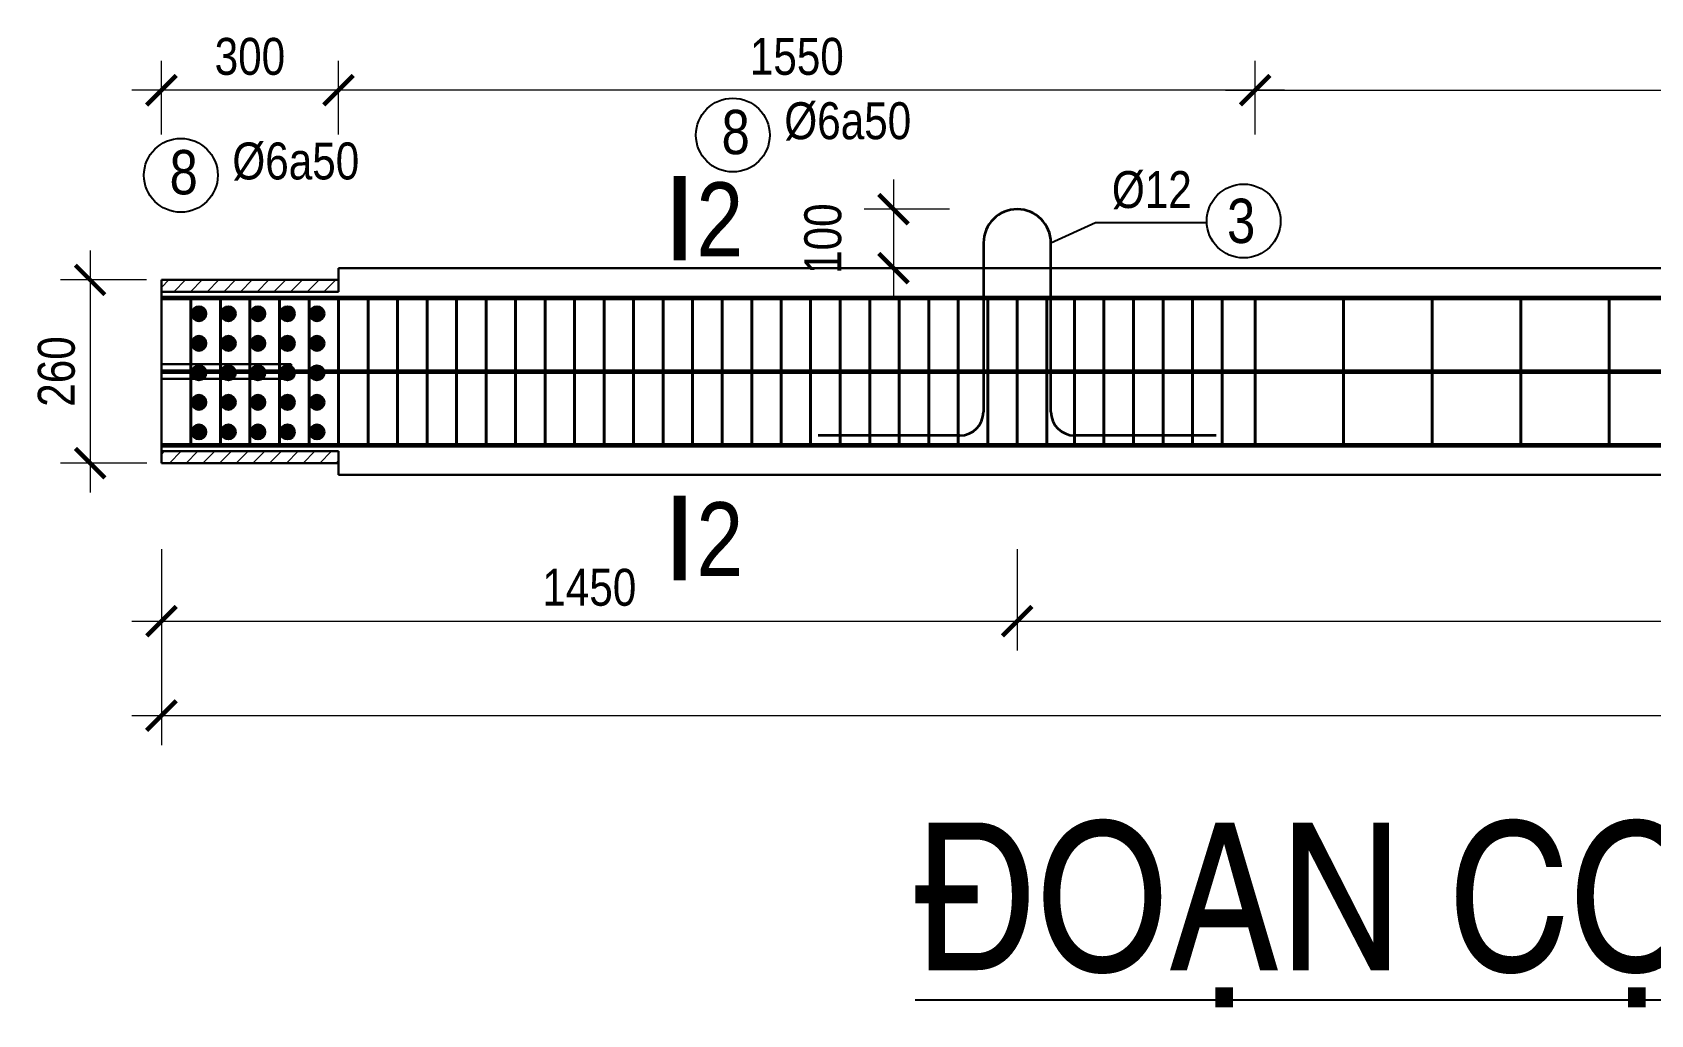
# Model space of a CAD drawing. Header units: inches. Extents: x -995865 to -814036, y 3430062 to 3602072.
# Drawn here: x -866740 to -863998, y 3461407 to 3463070 of the extents above; entities that cross this region are included whole.
import ezdxf

# ---------------------------------------------------------------- set-up
doc = ezdxf.new("R2010")
doc.units = ezdxf.units.IN
doc.header["$LTSCALE"] = 2.8
doc.header["$MEASUREMENT"] = 0
for name, color, linetype, lineweight in [('duongkichthuoc', 4, 'Continuous', 13), ('NET BAO', 4, 'Continuous', 30), ('THEP DAI', 5, 'Continuous', 40), ('THEP DOC', 2, 'Continuous', 60)]:
    doc.layers.add(name, color=color, linetype=linetype, lineweight=lineweight)
doc.layers.add('Net thay', color=6, linetype='Continuous')
doc.layers.add('text', color=3, linetype='Continuous')
doc.styles.add('CHU', font='VHELVCN0.TTF')
doc.styles.add('Helve-Condense', font='VHELVCN0.TTF')
doc.styles.add('Text.Helve-condense', font='VHELVCN0.TTF')
doc.dimstyles.new('TL25', dxfattribs={"dimscale": 25, "dimtxt": 2.5, "dimasz": 2, "dimexe": 2, "dimexo": 1, "dimgap": 1, "dimtad": 1, "dimdec": 0, "dimzin": 0, "dimdsep": 46, "dimtxsty": 'Helve-Condense', "dimblk": 'ARCHTICK', "dimcen": 2, "dimdle": 2, "dimclrd": 4, "dimclre": 4, "dimclrt": 4, "dimadec": 0, "dimazin": 0, "dimtfac": 0.004, "dimtdec": 0, "dimtmove": 2, "dimatfit": 3, "dimfxl": 1, "dimtolj": 1, "dimtzin": 0, "dimlwd": 9, "dimlwe": 13, "dimarcsym": 1})

# ---------------------------------------------------------------- blocks, each defined once
blk = doc.blocks.new('_ArchTick')
at = {"color": 0, "linetype": 'ByBlock', "const_width": 0.15}
blk.add_lwpolyline([(-0.5, -0.5), (0.5, 0.5)], dxfattribs=at)
blk = doc.blocks.new('*D1146')
at = {"layer": 'DEFPOINTS', "color": 0}
for p in [(-865160.7, 3462770.8), (-865280.8, 3462670.8), (-865199, 3462670.8)]:
    blk.add_point(p, dxfattribs=at)
at = {"layer": 'THEP DOC', "color": 4, "linetype": 'Continuous', "lineweight": 9}
blk.add_line((-865280.8, 3462820.8), (-865280.8, 3462620.8), dxfattribs=at)
at = {"layer": 'THEP DOC', "color": 4, "linetype": 'Continuous', "lineweight": 13}
for p, q in [((-865185.7, 3462770.8), (-865330.8, 3462770.8)), ((-865224, 3462670.8), (-865330.8, 3462670.8))]:
    blk.add_line(p, q, dxfattribs=at)
at = {"layer": 'THEP DOC', "color": 4, "lineweight": 9, "xscale": 50, "yscale": 50, "zscale": 50}
for p, rotation in [((-865280.8, 3462770.8), 90), ((-865280.8, 3462670.8), 270)]:
    blk.add_blockref('_ArchTick', p, dxfattribs=dict(at, rotation=rotation))
at = {"layer": 'THEP DOC', "color": 4, "insert": (-865400.2, 3462720.8), "char_height": 62.5, "attachment_point": 5, "rotation": 90, "style": 'Helve-Condense'}
blk.add_mtext('\\A1;100', dxfattribs=at)
blk = doc.blocks.new('*D1156')
at = {"layer": 'DEFPOINTS', "color": 0}
for p in [(-866521.2, 3462650.8), (-866641.9, 3462340.8), (-866521.1, 3462340.8)]:
    blk.add_point(p, dxfattribs=at)
at = {"layer": 'THEP DAI', "color": 4, "linetype": 'Continuous', "lineweight": 9}
blk.add_line((-866641.9, 3462700.8), (-866641.9, 3462290.8), dxfattribs=at)
at = {"layer": 'THEP DAI', "color": 4, "linetype": 'Continuous', "lineweight": 13}
for p, q in [((-866546.2, 3462650.8), (-866691.9, 3462650.8)), ((-866546.1, 3462340.8), (-866691.9, 3462340.8))]:
    blk.add_line(p, q, dxfattribs=at)
at = {"layer": 'THEP DAI', "color": 4, "lineweight": 9, "xscale": 50, "yscale": 50, "zscale": 50}
for p, rotation in [((-866641.9, 3462650.8), 90), ((-866641.9, 3462340.8), 270)]:
    blk.add_blockref('_ArchTick', p, dxfattribs=dict(at, rotation=rotation))
at = {"layer": 'THEP DAI', "color": 4, "insert": (-866698.8, 3462495.8), "char_height": 62.5, "attachment_point": 5, "rotation": 90, "style": 'Helve-Condense'}
blk.add_mtext('\\A1;260', dxfattribs=at)
blk = doc.blocks.new('*D1147')
at = {"layer": 'DEFPOINTS', "color": 0}
for p in [(-866521.1, 3462220.3), (-865071.2, 3462220.3), (-865071.2, 3462073.2)]:
    blk.add_point(p, dxfattribs=at)
at = {"layer": 'duongkichthuoc', "color": 4, "linetype": 'Continuous', "lineweight": 13}
for p, q in [((-866521.1, 3462195.3), (-866521.1, 3462023.2)), ((-865071.2, 3462195.3), (-865071.2, 3462023.2))]:
    blk.add_line(p, q, dxfattribs=at)
at = {"layer": 'duongkichthuoc', "color": 4, "linetype": 'Continuous', "lineweight": 9}
blk.add_line((-866571.1, 3462073.2), (-865021.2, 3462073.2), dxfattribs=at)
at = {"layer": 'duongkichthuoc', "color": 4, "lineweight": 9, "xscale": 50, "yscale": 50, "zscale": 50, "rotation": 180}
blk.add_blockref('_ArchTick', (-866521.1, 3462073.2), dxfattribs=at)
at = {"layer": 'duongkichthuoc', "color": 4, "lineweight": 9, "xscale": 50, "yscale": 50, "zscale": 50}
blk.add_blockref('_ArchTick', (-865071.2, 3462073.2), dxfattribs=at)
at = {"layer": 'duongkichthuoc', "color": 4, "insert": (-865796.2, 3462130.1), "char_height": 62.5, "attachment_point": 5, "style": 'Helve-Condense'}
blk.add_mtext('\\A1;1450', dxfattribs=at)
blk = doc.blocks.new('*D1148')
at = {"layer": 'DEFPOINTS', "color": 0}
for p in [(-865071.2, 3462220.3), (-860971.2, 3462220.3), (-860971.2, 3462073.2)]:
    blk.add_point(p, dxfattribs=at)
at = {"layer": 'duongkichthuoc', "color": 4, "linetype": 'Continuous', "lineweight": 13}
for p, q in [((-865071.2, 3462195.3), (-865071.2, 3462023.2)), ((-860971.2, 3462195.3), (-860971.2, 3462023.2))]:
    blk.add_line(p, q, dxfattribs=at)
at = {"layer": 'duongkichthuoc', "color": 4, "linetype": 'Continuous', "lineweight": 9}
blk.add_line((-865121.2, 3462073.2), (-860921.2, 3462073.2), dxfattribs=at)
at = {"layer": 'duongkichthuoc', "color": 4, "lineweight": 9, "xscale": 50, "yscale": 50, "zscale": 50, "rotation": 180}
blk.add_blockref('_ArchTick', (-865071.2, 3462073.2), dxfattribs=at)
at = {"layer": 'duongkichthuoc', "color": 4, "lineweight": 9, "xscale": 50, "yscale": 50, "zscale": 50}
blk.add_blockref('_ArchTick', (-860971.2, 3462073.2), dxfattribs=at)
at = {"layer": 'duongkichthuoc', "color": 4, "insert": (-863021.2, 3462130.1), "char_height": 62.5, "attachment_point": 5, "style": 'Helve-Condense'}
blk.add_mtext('\\A1;4100', dxfattribs=at)
blk = doc.blocks.new('*D1150')
at = {"layer": 'DEFPOINTS', "color": 0}
for p in [(-866521.1, 3462073.2), (-859521.4, 3462073.2), (-859521.4, 3461913.2)]:
    blk.add_point(p, dxfattribs=at)
at = {"layer": 'duongkichthuoc', "color": 4, "linetype": 'Continuous', "lineweight": 13}
for p, q in [((-866521.1, 3462048.2), (-866521.1, 3461863.2)), ((-859521.4, 3462048.2), (-859521.4, 3461863.2))]:
    blk.add_line(p, q, dxfattribs=at)
at = {"layer": 'duongkichthuoc', "color": 4, "linetype": 'Continuous', "lineweight": 9}
blk.add_line((-866571.1, 3461913.2), (-859471.4, 3461913.2), dxfattribs=at)
at = {"layer": 'duongkichthuoc', "color": 4, "lineweight": 9, "xscale": 50, "yscale": 50, "zscale": 50, "rotation": 180}
blk.add_blockref('_ArchTick', (-866521.1, 3461913.2), dxfattribs=at)
at = {"layer": 'duongkichthuoc', "color": 4, "lineweight": 9, "xscale": 50, "yscale": 50, "zscale": 50}
blk.add_blockref('_ArchTick', (-859521.4, 3461913.2), dxfattribs=at)
at = {"layer": 'duongkichthuoc', "color": 4, "insert": (-863021.2, 3461970.1), "char_height": 62.5, "attachment_point": 5, "style": 'Helve-Condense'}
blk.add_mtext('\\A1;7000', dxfattribs=at)
blk = doc.blocks.new('*D1151')
at = {"layer": 'DEFPOINTS', "color": 0}
for p in [(-861318.2, 3462972.1), (-864668.2, 3462872.4), (-861318.2, 3462872.1)]:
    blk.add_point(p, dxfattribs=at)
at = {"layer": 'duongkichthuoc', "color": 4, "linetype": 'Continuous', "lineweight": 13}
for p, q in [((-864668.2, 3462897.4), (-864668.2, 3463022.1)), ((-861318.2, 3462897.1), (-861318.2, 3463022.1))]:
    blk.add_line(p, q, dxfattribs=at)
at = {"layer": 'duongkichthuoc', "color": 4, "linetype": 'Continuous', "lineweight": 9}
blk.add_line((-864718.2, 3462972.1), (-861268.2, 3462972.1), dxfattribs=at)
at = {"layer": 'duongkichthuoc', "color": 4, "lineweight": 9, "xscale": 50, "yscale": 50, "zscale": 50, "rotation": 180}
blk.add_blockref('_ArchTick', (-864668.2, 3462972.1), dxfattribs=at)
at = {"layer": 'duongkichthuoc', "color": 4, "lineweight": 9, "xscale": 50, "yscale": 50, "zscale": 50}
blk.add_blockref('_ArchTick', (-861318.2, 3462972.1), dxfattribs=at)
at = {"layer": 'duongkichthuoc', "color": 4, "insert": (-862993.2, 3463029), "char_height": 62.5, "attachment_point": 5, "style": 'Helve-Condense'}
blk.add_mtext('\\A1;3300', dxfattribs=at)
blk = doc.blocks.new('*D1152')
at = {"layer": 'DEFPOINTS', "color": 0}
for p in [(-866221.1, 3462972.1), (-866221.1, 3462872.4), (-864668.2, 3462872.4)]:
    blk.add_point(p, dxfattribs=at)
at = {"layer": 'duongkichthuoc', "color": 4, "linetype": 'Continuous', "lineweight": 13}
for p, q in [((-866221.1, 3462897.4), (-866221.1, 3463022.1)), ((-864668.2, 3462897.4), (-864668.2, 3463022.1))]:
    blk.add_line(p, q, dxfattribs=at)
at = {"layer": 'duongkichthuoc', "color": 4, "linetype": 'Continuous', "lineweight": 9}
blk.add_line((-864618.2, 3462972.1), (-866271.1, 3462972.1), dxfattribs=at)
at = {"layer": 'duongkichthuoc', "color": 4, "lineweight": 9, "xscale": 50, "yscale": 50, "zscale": 50, "rotation": 180}
blk.add_blockref('_ArchTick', (-866221.1, 3462972.1), dxfattribs=at)
at = {"layer": 'duongkichthuoc', "color": 4, "lineweight": 9, "xscale": 50, "yscale": 50, "zscale": 50}
blk.add_blockref('_ArchTick', (-864668.2, 3462972.1), dxfattribs=at)
at = {"layer": 'duongkichthuoc', "color": 4, "insert": (-865444.6, 3463029), "char_height": 62.5, "attachment_point": 5, "style": 'Helve-Condense'}
blk.add_mtext('\\A1;1550', dxfattribs=at)
blk = doc.blocks.new('*D1153')
at = {"layer": 'DEFPOINTS', "color": 0}
for p in [(-866521.2, 3462972.1), (-866521.2, 3462872.4), (-866221.1, 3462872.4)]:
    blk.add_point(p, dxfattribs=at)
at = {"layer": 'duongkichthuoc', "color": 4, "linetype": 'Continuous', "lineweight": 13}
for p, q in [((-866521.2, 3462897.4), (-866521.2, 3463022.1)), ((-866221.1, 3462897.4), (-866221.1, 3463022.1))]:
    blk.add_line(p, q, dxfattribs=at)
at = {"layer": 'duongkichthuoc', "color": 4, "linetype": 'Continuous', "lineweight": 9}
blk.add_line((-866171.1, 3462972.1), (-866571.2, 3462972.1), dxfattribs=at)
at = {"layer": 'duongkichthuoc', "color": 4, "lineweight": 9, "xscale": 50, "yscale": 50, "zscale": 50, "rotation": 180}
blk.add_blockref('_ArchTick', (-866521.2, 3462972.1), dxfattribs=at)
at = {"layer": 'duongkichthuoc', "color": 4, "lineweight": 9, "xscale": 50, "yscale": 50, "zscale": 50}
blk.add_blockref('_ArchTick', (-866221.1, 3462972.1), dxfattribs=at)
at = {"layer": 'duongkichthuoc', "color": 4, "insert": (-866371.2, 3463029), "char_height": 62.5, "attachment_point": 5, "style": 'Helve-Condense'}
blk.add_mtext('\\A1;300', dxfattribs=at)

msp = doc.modelspace()

# ---------------------------------------------------------------- hatches: boundary and pattern name
at = {"layer": 'NET BAO'}
for points in [[(-866445.1, 3462593.6, 1), (-866470.1, 3462593.6, 1)], [(-866395.1, 3462593.6, 1), (-866420.1, 3462593.6, 1)], [(-866345.1, 3462593.6, 1), (-866370.1, 3462593.6, 1)], [(-866295.1, 3462593.6, 1), (-866320.1, 3462593.6, 1)], [(-866245.1, 3462593.6, 1), (-866270.1, 3462593.6, 1)], [(-866445.1, 3462543.6, 1), (-866470.1, 3462543.6, 1)], [(-866395.1, 3462543.6, 1), (-866420.1, 3462543.6, 1)], [(-866345.1, 3462543.6, 1), (-866370.1, 3462543.6, 1)], [(-866295.1, 3462543.6, 1), (-866320.1, 3462543.6, 1)], [(-866245.1, 3462543.6, 1), (-866270.1, 3462543.6, 1)], [(-866445.1, 3462493.6, 1), (-866470.1, 3462493.6, 1)], [(-866395.1, 3462493.6, 1), (-866420.1, 3462493.6, 1)], [(-866345.1, 3462493.6, 1), (-866370.1, 3462493.6, 1)], [(-866295.1, 3462493.6, 1), (-866320.1, 3462493.6, 1)], [(-866245.1, 3462493.6, 1), (-866270.1, 3462493.6, 1)], [(-866445.1, 3462443.6, 1), (-866470.1, 3462443.6, 1)], [(-866395.1, 3462443.6, 1), (-866420.1, 3462443.6, 1)], [(-866345.1, 3462443.6, 1), (-866370.1, 3462443.6, 1)], [(-866295.1, 3462443.6, 1), (-866320.1, 3462443.6, 1)], [(-866245.1, 3462443.6, 1), (-866270.1, 3462443.6, 1)], [(-866445.1, 3462393.6, 1), (-866470.1, 3462393.6, 1)], [(-866395.1, 3462393.6, 1), (-866420.1, 3462393.6, 1)], [(-866345.1, 3462393.6, 1), (-866370.1, 3462393.6, 1)], [(-866295.1, 3462393.6, 1), (-866320.1, 3462393.6, 1)], [(-866245.1, 3462393.6, 1), (-866270.1, 3462393.6, 1)]]:
    msp.add_hatch(color=2, dxfattribs=at).paths.add_polyline_path(points)

# ---------------------------------------------------------------- linework, layer by layer
at = {"layer": 'duongkichthuoc'}
for p, q in [((-866521.2, 3462638.2), (-866508.6, 3462650.8)), ((-866500.3, 3462630.8), (-866480.3, 3462650.8)), ((-866472.1, 3462630.8), (-866452.1, 3462650.8)), ((-866443.8, 3462630.8), (-866423.8, 3462650.8)), ((-866415.5, 3462630.8), (-866395.5, 3462650.8)), ((-866387.2, 3462630.8), (-866367.2, 3462650.8)), ((-866358.9, 3462630.8), (-866338.9, 3462650.8)), ((-866330.6, 3462630.8), (-866310.6, 3462650.8)), ((-866302.4, 3462630.8), (-866282.4, 3462650.8)), ((-866274.1, 3462630.8), (-866254.1, 3462650.8)), ((-866245.8, 3462630.8), (-866225.8, 3462650.8)), ((-866521.1, 3462355.5), (-866515.8, 3462360.8)), ((-866507.5, 3462340.8), (-866487.5, 3462360.8)), ((-866479.2, 3462340.8), (-866459.2, 3462360.8)), ((-866450.9, 3462340.8), (-866430.9, 3462360.8)), ((-866422.6, 3462340.8), (-866402.6, 3462360.8)), ((-866394.4, 3462340.8), (-866374.4, 3462360.8)), ((-866366.1, 3462340.8), (-866346.1, 3462360.8)), ((-866337.8, 3462340.8), (-866317.8, 3462360.8)), ((-866309.5, 3462340.8), (-866289.5, 3462360.8)), ((-866281.2, 3462340.8), (-866261.2, 3462360.8)), ((-866252.9, 3462340.8), (-866232.9, 3462360.8)), ((-866224.7, 3462340.8), (-866220.9, 3462344.5))]:
    msp.add_line(p, q, dxfattribs=at)
at = {"layer": 'NET BAO'}
for p, q in [((-866221.1, 3462670.8), (-863021.2, 3462670.8)), ((-866221.1, 3462670.8), (-866221.1, 3462630.8)), ((-866521.2, 3462650.8), (-866221.1, 3462650.8)), ((-866521.2, 3462650.8), (-866521.2, 3462630.8)), ((-866221.1, 3462630.8), (-866521.2, 3462630.8)), ((-866521.1, 3462630.8), (-866521.1, 3462360.8)), ((-866221.1, 3462630.8), (-866521.1, 3462630.8)), ((-866521.1, 3462508.3), (-866301.1, 3462508.3)), ((-866301.1, 3462508.3), (-866301.1, 3462483.3)), ((-866521.1, 3462483.3), (-866301.1, 3462483.3)), ((-866220.9, 3462360.8), (-866521.1, 3462360.8)), ((-866521.1, 3462360.8), (-866521.1, 3462340.8)), ((-866220.9, 3462360.8), (-866220.9, 3462320.8)), ((-866220.9, 3462340.8), (-866521.1, 3462340.8)), ((-863021.2, 3462320.8), (-866220.9, 3462320.8))]:
    msp.add_line(p, q, dxfattribs=at)
at = {"layer": 'NET BAO', "color": 2}
for centre in [(-866457.6, 3462593.6), (-866407.6, 3462593.6), (-866357.6, 3462593.6), (-866307.6, 3462593.6), (-866257.6, 3462593.6), (-866457.6, 3462543.6), (-866407.6, 3462543.6), (-866357.6, 3462543.6), (-866307.6, 3462543.6), (-866257.6, 3462543.6), (-866457.6, 3462493.6), (-866407.6, 3462493.6), (-866357.6, 3462493.6), (-866307.6, 3462493.6), (-866257.6, 3462493.6), (-866457.6, 3462443.6), (-866407.6, 3462443.6), (-866357.6, 3462443.6), (-866307.6, 3462443.6), (-866257.6, 3462443.6), (-866457.6, 3462393.6), (-866407.6, 3462393.6), (-866357.6, 3462393.6), (-866307.6, 3462393.6), (-866257.6, 3462393.6)]:
    msp.add_circle(centre, 12.5, dxfattribs=at)
at = {"layer": 'Net thay', "lineweight": 20, "ltscale": 20, "const_width": 20}
for points in [[(-865643.2, 3462827.1), (-865643.2, 3462684)], [(-865643.2, 3462285.5), (-865643.2, 3462142.4)]]:
    msp.add_lwpolyline(points, dxfattribs=at)
at = {"layer": 'text', "color": 3}
for p, q in [((-865014.1, 3462713.6), (-864938.5, 3462748.1)), ((-864938.5, 3462748.1), (-864750.1, 3462748.1))]:
    msp.add_line(p, q, dxfattribs=at)
for centre in [(-865553, 3462896.2), (-866488.2, 3462828.1), (-864687.6, 3462750.6)]:
    msp.add_circle(centre, 62.5, dxfattribs=at)
at = {"layer": 'THEP DAI'}
for p, q in [((-866471.1, 3462620.8), (-866471.1, 3462370.8)), ((-866421.1, 3462620.8), (-866421.1, 3462370.8)), ((-866371.1, 3462620.8), (-866371.1, 3462370.8)), ((-866321.1, 3462620.8), (-866321.1, 3462370.8)), ((-866271.1, 3462620.8), (-866271.1, 3462370.8)), ((-866221.1, 3462620.8), (-866221.1, 3462370.8)), ((-866171.1, 3462620.8), (-866171.1, 3462370.8)), ((-866171.1, 3462620.8), (-866171.1, 3462370.8)), ((-866121.1, 3462620.8), (-866121.1, 3462370.8)), ((-866071.1, 3462620.8), (-866071.1, 3462370.8)), ((-866021.1, 3462620.8), (-866021.1, 3462370.8)), ((-865971.1, 3462620.8), (-865971.1, 3462370.8)), ((-865921.1, 3462620.8), (-865921.1, 3462370.8)), ((-865871.1, 3462620.8), (-865871.1, 3462370.8)), ((-865821.1, 3462620.8), (-865821.1, 3462370.8)), ((-865771.1, 3462620.8), (-865771.1, 3462370.8)), ((-865721.1, 3462620.8), (-865721.1, 3462370.8)), ((-865671.1, 3462620.8), (-865671.1, 3462370.8)), ((-865621.1, 3462620.8), (-865621.1, 3462370.8)), ((-865571.1, 3462620.8), (-865571.1, 3462370.8)), ((-865521.1, 3462620.8), (-865521.1, 3462370.8)), ((-865471.1, 3462620.8), (-865471.1, 3462370.8)), ((-865421.2, 3462620.8), (-865421.2, 3462370.8)), ((-865371.2, 3462620.8), (-865371.2, 3462370.8)), ((-865321.2, 3462620.8), (-865321.2, 3462370.8)), ((-865271.2, 3462620.8), (-865271.2, 3462370.8)), ((-865221.2, 3462620.8), (-865221.2, 3462370.8)), ((-865171.2, 3462620.8), (-865171.2, 3462370.8)), ((-865121.2, 3462620.8), (-865121.2, 3462370.8)), ((-865071.2, 3462620.8), (-865071.2, 3462370.8)), ((-865021.2, 3462620.8), (-865021.2, 3462370.8)), ((-864974.2, 3462620.8), (-864974.2, 3462370.8)), ((-864924.2, 3462620.8), (-864924.2, 3462370.8)), ((-864874.2, 3462620.8), (-864874.2, 3462370.8)), ((-864824.2, 3462620.8), (-864824.2, 3462370.8)), ((-864774.2, 3462620.8), (-864774.2, 3462370.8)), ((-864724.2, 3462620.8), (-864724.2, 3462370.8)), ((-864668.2, 3462620.8), (-864668.2, 3462370.8)), ((-864518.2, 3462620.8), (-864518.2, 3462370.8)), ((-864368.2, 3462620.8), (-864368.2, 3462370.8)), ((-864218.2, 3462620.8), (-864218.2, 3462370.8)), ((-864068.2, 3462620.8), (-864068.2, 3462370.8))]:
    msp.add_line(p, q, dxfattribs=at)
at = {"layer": 'THEP DOC', "lineweight": 35}
for p, q in [((-865128.4, 3462713.6), (-865128.4, 3462427.5)), ((-865014.1, 3462427.5), (-865014.1, 3462713.6)), ((-865168.4, 3462387.5), (-865408.4, 3462387.5)), ((-864734.1, 3462387.5), (-864974.1, 3462387.5))]:
    msp.add_line(p, q, dxfattribs=at)
at = {"layer": 'THEP DOC'}
for p, q in [((-866521.2, 3462620.8), (-863021.2, 3462620.8)), ((-866521.1, 3462495.8), (-863021.2, 3462495.8)), ((-863021.2, 3462370.8), (-866521.2, 3462370.8))]:
    msp.add_line(p, q, dxfattribs=at)
at = {"layer": 'THEP DOC', "lineweight": 35}
for centre, radius, start, end in [((-865071.2, 3462713.6), 57.1, 0, 180), ((-865168.4, 3462427.5), 40, 270, 0), ((-864974.1, 3462427.5), 40, 180, 270)]:
    msp.add_arc(centre, radius, start, end, dxfattribs=at)

# ---------------------------------------------------------------- texts
at = {"layer": 'Net thay', "lineweight": 20, "ltscale": 20, "style": 'CHU'}
for p in [(-865614.9, 3462691.1), (-865614.9, 3462149.5)]:
    msp.add_text('2', height=125, dxfattribs=at).set_placement(p)
at = {"layer": 'text', "color": 4, "style": 'Text.Helve-condense'}
for s, insert, char_height, width, attachment_point in [('8', (-865548.2, 3462900.8), 75, 317.247, 5), ('Þ6a50', (-865250.8, 3462951.7), 62.5, 924.543, 3), ('Þ6a50', (-866186, 3462883.6), 62.5, 924.543, 3), ('8', (-866483.4, 3462832.8), 75, 317.247, 5), ('Þ12', (-864910.8, 3462835.2), 62.5, 924.543, 1), ('3', (-864691.8, 3462750.4), 75, 317.247, 5)]:
    msp.add_mtext(s, dxfattribs=dict(at, insert=insert, char_height=char_height, width=width, attachment_point=attachment_point))
at = {"layer": 'text', "insert": (-865244.1, 3461732.2), "char_height": 250, "width": 7049.483, "attachment_point": 1, "style": 'Text.Helve-condense'}
msp.add_mtext('\\pi-250,l250;{\\LÑOAÏN COÏC (L=7M) - 01 ÑOAÏN}', dxfattribs=at)

# ---------------------------------------------------------------- dimensions: what is measured, and where the dimension line sits
at = {"layer": 'duongkichthuoc'}
for base, p1, p2, picture, middle in [((-866521.2, 3462972.1), (-866221.1, 3462872.4), (-866521.2, 3462872.4), '*D1153', (-866371.2, 3463029)), ((-865071.2, 3462073.2), (-866521.1, 3462220.3), (-865071.2, 3462220.3), '*D1147', (-865796.2, 3462130.1)), ((-860971.2, 3462073.2), (-865071.2, 3462220.3), (-860971.2, 3462220.3), '*D1148', (-863021.2, 3462130.1)), ((-859521.4, 3461913.2), (-866521.1, 3462073.2), (-859521.4, 3462073.2), '*D1150', (-863021.2, 3461970.1))]:
    dim = msp.add_linear_dim(base=base, p1=p1, p2=p2, dimstyle='TL25', dxfattribs=at)
    dim.commit()
    dim.dimension.update_dxf_attribs({"geometry": picture, "text_midpoint": middle})
for base, p2, text, picture, middle in [((-866221.1, 3462972.1), (-866221.1, 3462872.4), '1550', '*D1152', (-865444.6, 3463029)), ((-861318.2, 3462972.1), (-861318.2, 3462872.1), '3300', '*D1151', (-862993.2, 3463029))]:
    dim = msp.add_linear_dim(base=base, p1=(-864668.2, 3462872.4), p2=p2, text=text, dimstyle='TL25', dxfattribs=at)
    dim.commit()
    dim.dimension.update_dxf_attribs({"geometry": picture, "text_midpoint": middle})
at = {"layer": 'THEP DAI'}
dim = msp.add_linear_dim(base=(-866641.9, 3462340.8), p1=(-866521.2, 3462650.8), p2=(-866521.1, 3462340.8), angle=90, text='260', dimstyle='TL25', dxfattribs=at)
dim.commit()
dim.dimension.update_dxf_attribs({"geometry": '*D1156', "text_midpoint": (-866698.8, 3462495.8)})
at = {"layer": 'THEP DOC'}
dim = msp.add_linear_dim(base=(-865280.8, 3462670.8), p1=(-865160.7, 3462770.8), p2=(-865199, 3462670.8), angle=90, dimstyle='TL25', dxfattribs=at)
dim.commit()
dim.dimension.update_dxf_attribs({"geometry": '*D1146', "text_midpoint": (-865400.2, 3462720.8)})

doc.saveas('drawing.dxf')
